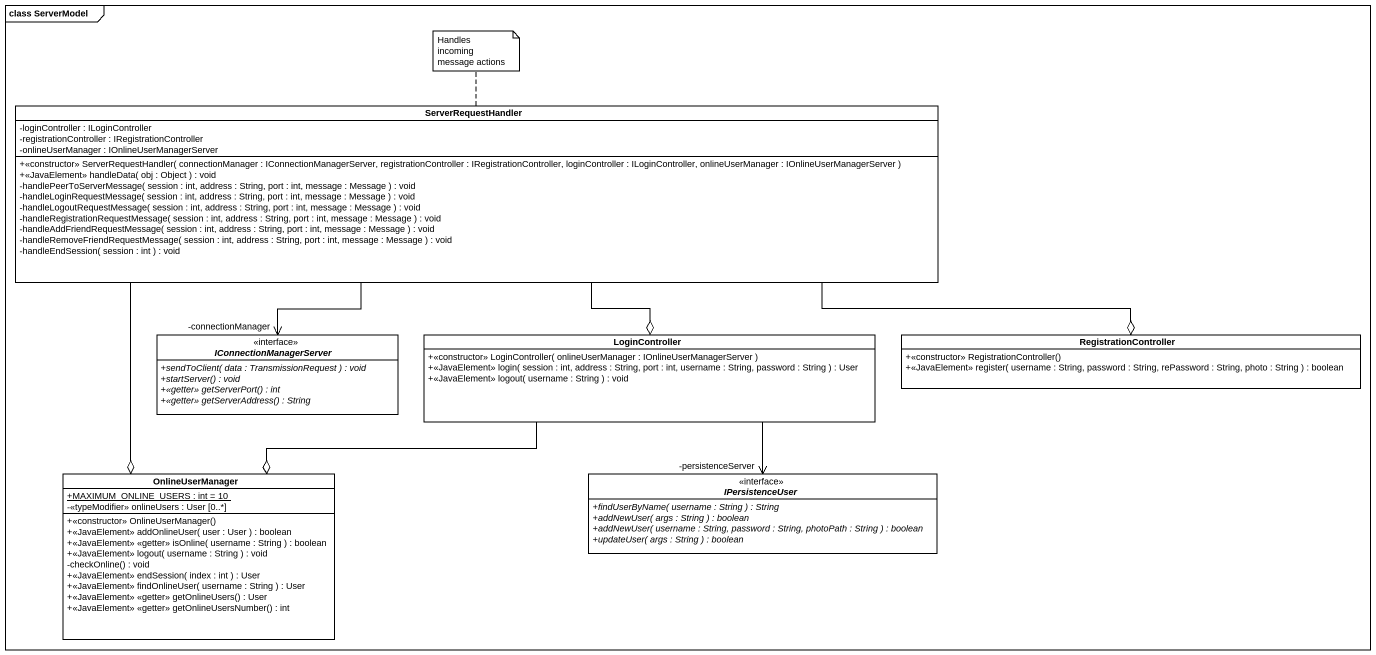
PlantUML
@startuml
mainframe class ServerModel
hide circle
hide empty members
skinparam classAttributeIconSize 0
class ServerRequestHandler {
  -loginController : ILoginController
  -registrationController : IRegistrationController
  -onlineUserManager : IOnlineUserManagerServer
  +<<constructor>> ServerRequestHandler( connectionManager : IConnectionManagerServer, registrationController : IRegistrationController, loginController : ILoginController, onlineUserManager : IOnlineUserManagerServer )
  +<<JavaElement>> handleData( obj : Object ) : void
  -handlePeerToServerMessage( session : int, address : String, port : int, message : Message ) : void
  -handleLoginRequestMessage( session : int, address : String, port : int, message : Message ) : void
  -handleLogoutRequestMessage( session : int, address : String, port : int, message : Message ) : void
  -handleRegistrationRequestMessage( session : int, address : String, port : int, message : Message ) : void
  -handleAddFriendRequestMessage( session : int, address : String, port : int, message : Message ) : void
  -handleRemoveFriendRequestMessage( session : int, address : String, port : int, message : Message ) : void
  -handleEndSession( session : int ) : void
}
interface IConnectionManagerServer {
  {abstract} +sendToClient( data : TransmissionRequest ) : void
  {abstract} +startServer() : void
  {abstract} +<<getter>> getServerPort() : int
  {abstract} +<<getter>> getServerAddress() : String
}
class LoginController {
  +<<constructor>> LoginController( onlineUserManager : IOnlineUserManagerServer )
  +<<JavaElement>> login( session : int, address : String, port : int, username : String, password : String ) : User
  +<<JavaElement>> logout( username : String ) : void
}
class RegistrationController {
  +<<constructor>> RegistrationController()
  +<<JavaElement>> register( username : String, password : String, rePassword : String, photo : String ) : boolean
}
class OnlineUserManager {
  {static} +MAXIMUM_ONLINE_USERS : int = 10
  -<<typeModifier>> onlineUsers : User [0..*]
  +<<constructor>> OnlineUserManager()
  +<<JavaElement>> addOnlineUser( user : User ) : boolean
  +<<JavaElement>> <<getter>> isOnline( username : String ) : boolean
  +<<JavaElement>> logout( username : String ) : void
  -checkOnline() : void
  +<<JavaElement>> endSession( index : int ) : User
  +<<JavaElement>> findOnlineUser( username : String ) : User
  +<<JavaElement>> <<getter>> getOnlineUsers() : User
  +<<JavaElement>> <<getter>> getOnlineUsersNumber() : int
}
interface IPersistenceUser {
  {abstract} +findUserByName( username : String ) : String
  {abstract} +addNewUser( args : String ) : boolean
  {abstract} +addNewUser( username : String, password : String, photoPath : String ) : boolean
  {abstract} +updateUser( args : String ) : boolean
}
IConnectionManagerServer "-connectionManager" <-up- ServerRequestHandler
LoginController o-up- ServerRequestHandler
RegistrationController o-left- ServerRequestHandler
OnlineUserManager o-up- ServerRequestHandler
OnlineUserManager o-right- LoginController
IPersistenceUser "-persistenceServer" <-up- LoginController
note top of ServerRequestHandler : Handles incoming message actions
@enduml
